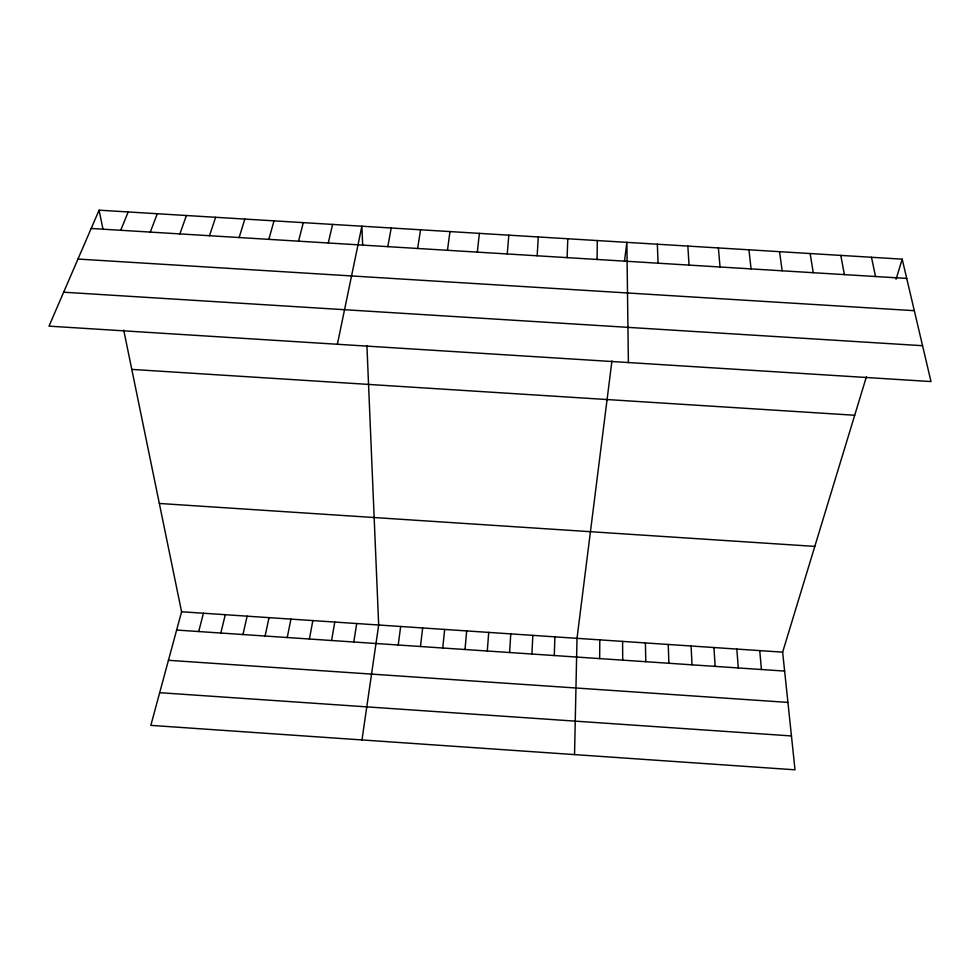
<?xml version="1.0" encoding="UTF-8"?>
<svg xmlns="http://www.w3.org/2000/svg" width="980" height="980" viewBox="0 0 980 980"><rect width="100%" height="100%" fill="white"/><g stroke="black" fill="none" stroke-linecap="round" stroke-linejoin="round"><path stroke-width="1.47" d="M599.662 658.597L599.797 639.867M597.09 259.467L597.31 240.566M574.537 754.6L577.012 638.335L611.937 360.946M567.114 257.63L567.788 238.765M554.264 655.534L554.913 636.853M531.92 654.028L532.838 635.371M537.163 255.792L538.29 236.964M509.6 652.521L510.764 633.889M487.293 651.014L488.714 632.406M507.236 253.967L508.828 235.163M465.01 649.507L466.676 630.924M442.727 648.013L444.663 629.442M477.334 252.13L479.379 233.375M420.469 646.506L422.649 627.96M624.505 261.146L626.869 242.366L628.388 362.551M398.223 645.011L400.661 626.49M447.468 250.304L449.967 231.574M361.975 739.937L378.684 625.007L366.912 345.56M353.78 642.01L356.72 623.537M417.615 248.479L420.579 229.786M331.583 640.516L334.78 622.067M387.81 246.642L391.216 227.997M309.398 639.009L312.853 620.585M287.238 637.514L290.938 619.115M337.377 344.262L361.877 226.209L362.674 245.11M265.09 636.02L269.035 617.645M242.954 634.526L247.144 616.175M328.263 243.003L332.575 224.42M220.831 633.043L225.278 614.705M198.72 631.549L203.424 613.235M298.533 241.178L303.298 222.632M123.713 330.076L181.582 611.765L150.834 725.372L795.013 769.814L782.64 652.153L866.418 376.737M268.826 239.365L274.033 220.855M896.075 279.239L902.188 259.149L99.078 210.186L49 326.144L931 381.563L902.188 259.149M239.145 237.54L244.816 219.067M209.5 235.727L215.612 217.291M179.879 233.914L186.433 215.514M150.283 232.101L157.29 213.738M120.712 230.288L128.172 211.962M91.177 228.475L906.733 278.43M77.971 259.051L914.316 310.685M63.651 292.212L922.56 345.707M131.786 369.399L854.707 415.251M159.324 503.463L814.809 546.399M181.582 611.765L782.64 652.153M176.633 630.054L784.625 671.08M168.45 660.3L787.92 702.403M159.679 692.689L791.448 735.943M871.477 257.275L875.544 276.519M99.078 210.186L102.986 229.198M840.803 255.4L844.38 274.608M810.154 253.538L813.253 272.71M779.529 251.664L782.15 270.799M748.941 249.802L751.084 268.9M759.721 650.61L761.448 669.511M718.377 247.94L720.043 267.001M736.825 649.066L738.283 667.956M713.955 647.535L715.143 666.388M687.85 246.078L689.038 265.102M691.084 646.004L692.015 664.832M657.347 244.216L658.058 263.204M668.238 644.46L668.899 663.264M645.404 642.929L645.808 661.708M622.594 641.398L622.716 660.153"/></g></svg>
